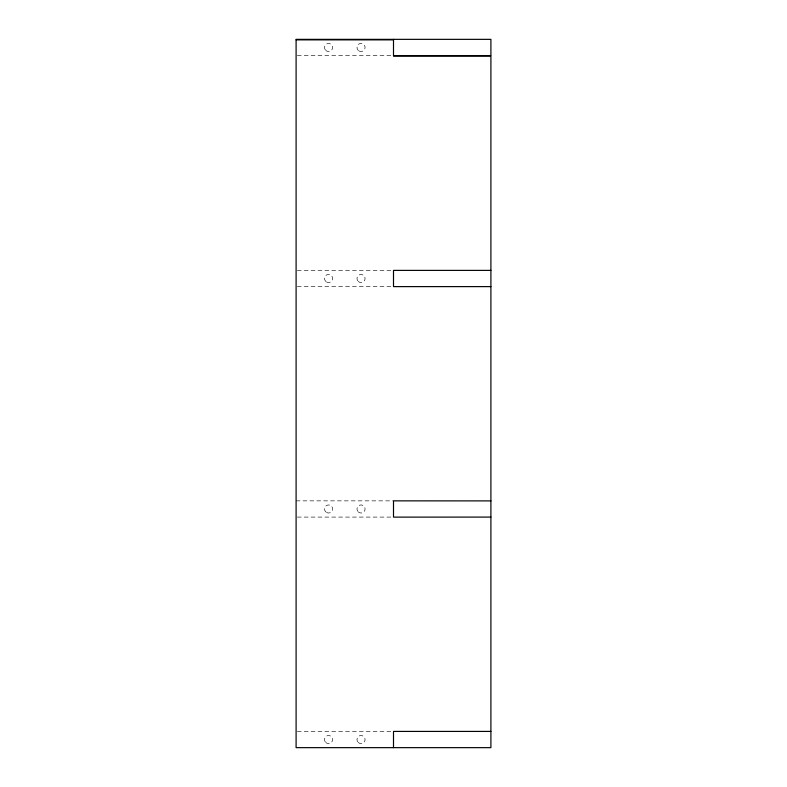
<?xml version="1.0" encoding="UTF-8"?>
<svg xmlns="http://www.w3.org/2000/svg" width="787" height="787" viewBox="0 0 787 787"><rect width="100%" height="100%" fill="white"/><g stroke="black" fill="none" stroke-linecap="round" stroke-linejoin="round"><path stroke-width="0.59" stroke-dasharray="3.94 2.95" d="M297.319 55.582L392.28 55.582M297.319 270.384L393.5 270.384M297.319 286.616L392.28 286.616M296.099 500.857L393.5 500.857M297.319 517.089L392.28 517.089M297.319 731.418L392.28 731.418M358.164 281.362A4.063 4.063 0 0 0 364.952 279.542A4.063 4.063 0 0 0 359.984 274.574A4.063 4.063 0 0 0 358.164 281.362M326.536 282.012A4.063 4.063 0 0 0 332.626 278.5A4.063 4.063 0 0 0 326.536 274.978A4.063 4.063 0 0 0 326.536 282.012M326.536 512.494A4.063 4.063 0 0 0 332.626 508.973A4.063 4.063 0 0 0 326.536 505.461A4.063 4.063 0 0 0 326.536 512.494M358.164 511.845A4.063 4.063 0 0 0 364.952 510.025A4.063 4.063 0 0 0 359.984 505.057A4.063 4.063 0 0 0 358.164 511.845M359 50.978A4.063 4.063 0 0 0 365.089 47.466A4.063 4.063 0 0 0 359 43.954A4.063 4.063 0 0 0 359 50.978M325.7 50.338A4.063 4.063 0 0 0 332.488 48.519A4.063 4.063 0 0 0 327.51 43.551A4.063 4.063 0 0 0 325.7 50.338M325.7 742.407A4.063 4.063 0 0 0 332.488 740.587A4.063 4.063 0 0 0 327.51 735.609A4.063 4.063 0 0 0 325.7 742.407M358.164 742.407A4.063 4.063 0 0 0 364.952 740.587A4.063 4.063 0 0 0 359.984 735.609A4.063 4.063 0 0 0 358.164 742.407"/><path stroke-width="1.18" d="M296.099 39.871L393.5 39.871M393.5 55.582L490.901 55.582L490.901 39.35L296.099 39.35L296.099 747.65L490.901 747.65L490.901 56.093L393.5 56.093L393.5 39.35M490.901 270.384L393.5 270.384L393.5 286.616L490.901 286.616M490.901 500.896L393.5 500.857L393.5 517.128L490.901 517.089M490.901 731.418L393.5 731.418L393.5 747.65"/></g></svg>
